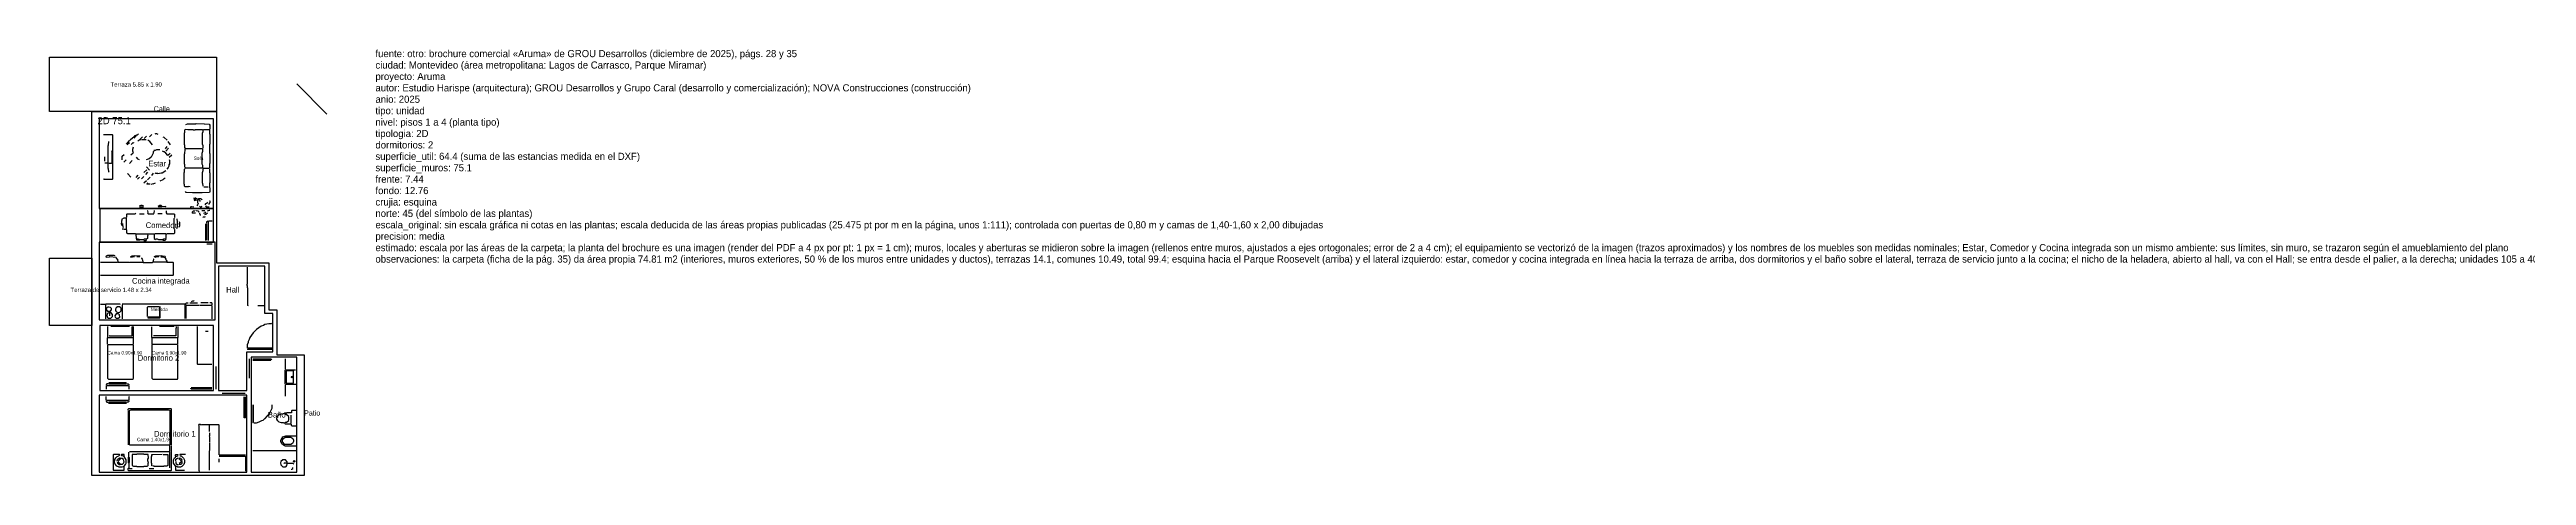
# Model space of a CAD drawing. Header units: metres. Extents: x -1 to 130, y 0 to 15.
# Drawn here: x -1.5 to 85.3, y 0 to 14.9 of the extents above; entities that cross this region are included whole.
import ezdxf

# ---------------------------------------------------------------- set-up
doc = ezdxf.new("R2010")
doc.units = ezdxf.units.M
for name, color, linetype in [('Trazo_Cotas', 9, 'Continuous'), ('Trazo_Datos', 7, 'Continuous'), ('Trazo_Entrada', 1, 'Continuous'), ('Trazo_Equipamiento', 8, 'Continuous'), ('Trazo_Estancias', 3, 'Continuous'), ('Trazo_Fachada', 30, 'Continuous'), ('Trazo_Norte', 1, 'Continuous'), ('Trazo_Puertas', 1, 'Continuous'), ('Trazo_Unidad', 7, 'Continuous'), ('Trazo_Ventanas', 5, 'Continuous')]:
    doc.layers.add(name, color=color, linetype=linetype)

msp = doc.modelspace()

# ---------------------------------------------------------------- linework, layer by layer
at = {"layer": 'Trazo_Cotas'}
for points in [[(-1.48, 14.66), (4.37, 14.66), (4.37, 12.76), (-1.48, 12.76)], [(-1.48, 7.61), (0, 7.61), (0, 5.26), (-1.48, 5.26)]]:
    msp.add_lwpolyline(points, close=True, dxfattribs=at)
at = {"layer": 'Trazo_Entrada'}
msp.add_line((6.48, 5.31), (6.48, 4.43), dxfattribs=at)
at = {"layer": 'Trazo_Equipamiento', "color": 9}
for p, q in [((1.32, 11.75), (1.21, 11.61)), ((1.32, 11.66), (1.24, 11.59)), ((1.45, 11.3), (1.37, 11.23)), ((1.69, 11.79), (1.78, 11.87)), ((1.76, 11.78), (1.91, 11.78)), ((1.92, 11.89), (1.84, 11.81)), ((2.1, 11.95), (2.02, 11.87)), ((2.63, 11.53), (2.57, 11.45)), ((2.69, 11.47), (2.59, 11.36)), ((2.76, 11.59), (2.68, 11.7)), ((0.45, 11.17), (0.45, 11.02)), ((0.56, 10.95), (0.46, 10.94)), ((1.12, 10.98), (1.2, 11.06)), ((1.42, 11.04), (1.32, 10.93)), ((1.55, 10.44), (1.63, 10.53)), ((1.67, 10.46), (1.6, 10.38)), ((1.74, 10.4), (1.82, 10.48)), ((1.83, 10.62), (1.93, 10.71)), ((1.89, 10.55), (1.97, 10.63)), ((2.02, 10.7), (1.92, 10.82)), ((2.05, 10.46), (1.95, 10.36)), ((2.1, 10.51), (2.16, 10.59)), ((2.75, 11.28), (2.67, 11.21)), ((2.8, 11.22), (2.71, 11.14)), ((3.88, 10.77), (3.28, 10.77)), ((3.9, 10.77), (4.11, 10.77)), ((1.92, 10.33), (1.83, 10.24)), ((4.08, 10.1), (3.93, 10.1)), ((1.67, 9.42), (1.81, 9.42)), ((1.67, 9.17), (1.84, 9.17)), ((2.19, 9.19), (2.2, 9.29)), ((2.47, 9.17), (2.31, 9.17)), ((3.86, 9.29), (3.96, 9.29)), ((4.02, 8.81), (4.02, 8.25)), ((4.08, 8.9), (4.08, 8.24)), ((0.55, 5.22), (0.55, 4.84)), ((1.32, 5.22), (0.67, 5.22)), ((1.46, 4.84), (1.46, 5.22)), ((2.11, 4.84), (2.11, 5.21)), ((2.89, 5.22), (2.37, 5.22)), ((3.01, 5.22), (3.01, 4.84)), ((6.03, 5.94), (5.82, 5.94)), ((0.55, 4.6), (0.55, 4.82)), ((0.56, 4.83), (1.45, 4.83)), ((0.56, 4.59), (1.45, 4.59)), ((1.46, 4.6), (1.46, 4.82)), ((2.11, 4.83), (3, 4.83)), ((2.11, 4.82), (2.11, 4.6)), ((3, 4.59), (2.11, 4.59)), ((3.01, 4.6), (3.01, 4.82)), ((4.08, 5.05), (3.98, 5.05)), ((6.32, 4.46), (5.46, 4.46)), ((0.51, 3.14), (0.51, 3.03)), ((0.51, 2.64), (0.51, 2.77)), ((0.52, 3.15), (1.29, 3.15)), ((1.29, 2.63), (0.52, 2.63)), ((0.6, 3.21), (1.21, 3.21)), ((1.3, 3.14), (1.3, 3.02)), ((4.21, 3.07), (3.48, 3.07)), ((5.33, 2.76), (5.33, 2.02)), ((1.21, 2.57), (0.6, 2.57)), ((1.28, 2.27), (1.28, 1.07)), ((1.31, 2.27), (1.31, 1.07)), ((2.73, 1.06), (1.32, 1.06)), ((2.74, 0.84), (2.74, 1.05)), ((4.12, 1.13), (4.12, 0.88)), ((1.3, 0.65), (1.3, 0.82)), ((1.3, 0.43), (1.3, 0.27)), ((2.73, 0.83), (1.32, 0.83)), ((2.01, 0.25), (2.17, 0.25)), ((2.74, 0.27), (2.74, 0.82)), ((4.12, 0.18), (4.12, 0.86)), ((4.45, 0.58), (4.45, 0.47)), ((5.39, 0.71), (4.46, 0.71))]:
    msp.add_line(p, q, dxfattribs=at)
at = {"layer": 'Trazo_Equipamiento', "color": 8}
for p, q in [((4.22, 8.11), (4.03, 8.11)), ((0.45, 7.47), (0.9, 7.47)), ((1.34, 7.47), (1.78, 7.47)), ((1.68, 7.66), (1.58, 7.66)), ((2.62, 7.47), (2.15, 7.47)), ((0.48, 5.99), (0.48, 5.49)), ((0.63, 5.59), (0.63, 5.7)), ((1.07, 5.98), (1.07, 5.49)), ((3.3, 5.96), (3.3, 5.5)), ((3.31, 5.97), (3.75, 5.97)), ((3.44, 6.05), (3.71, 6.05)), ((3.77, 5.97), (4.21, 5.97)), ((4.08, 6.05), (3.82, 6.05)), ((4.22, 5.49), (4.22, 5.96)), ((5.64, 4.04), (6.28, 4.04)), ((6.78, 4.09), (6.78, 3.71)), ((6.78, 3.21), (6.78, 3.69)), ((6.79, 3.7), (7.14, 3.7)), ((6.78, 3.19), (6.78, 2.78)), ((6.79, 3.2), (7.15, 3.2)), ((5.67, 1.86), (5.67, 2.47)), ((6.9, 1.94), (6.9, 2.06)), ((6.99, 1.82), (6.99, 2.11)), ((7.15, 0.86), (5.64, 0.86))]:
    msp.add_line(p, q, dxfattribs=at)
at = {"layer": 'Trazo_Equipamiento', "color": 9}
for points in [[(3.3, 12.3), (3.36, 12.32), (3.65, 12.32), (3.66, 12.33), (3.94, 12.32), (3.95, 12.32), (4.11, 12.31), (4.14, 12.28), (4.14, 12.15), (4.12, 12.13)], [(0.41, 10.41), (0.42, 10.39), (0.73, 10.39), (0.74, 10.4), (0.74, 11.93), (0.73, 11.94), (0.41, 11.94)], [(0.57, 10.96), (0.57, 11.34), (0.58, 11.35), (0.58, 11.57), (0.59, 11.58), (0.6, 11.7)], [(0.59, 10.94), (0.69, 10.94), (0.71, 10.96), (0.71, 11.35), (0.69, 11.38)], [(1.35, 11.76), (1.44, 11.85), (1.48, 11.87), (1.52, 11.91), (1.54, 11.91)], [(1.38, 11.6), (1.45, 11.67), (1.47, 11.66)], [(1.46, 11.31), (1.44, 11.36), (1.44, 11.44), (1.46, 11.52)], [(1.48, 11.82), (1.58, 11.94), (1.6, 11.94), (1.64, 11.97)], [(1.61, 11.73), (1.68, 11.77), (1.74, 11.78)], [(2.17, 11.38), (2.17, 11.36), (2.15, 11.34), (2.15, 11.29), (2.13, 11.25), (2.08, 11.16), (2.01, 11.1), (1.91, 11.06)], [(2.13, 11.59), (2.03, 11.71), (1.97, 11.75)], [(2.38, 11.41), (2.27, 11.41), (2.22, 11.39), (2.18, 11.39)], [(2.22, 11.97), (2.24, 11.99), (2.27, 11.99), (2.32, 11.96)], [(2.66, 11.21), (2.6, 11.29), (2.54, 11.34), (2.52, 11.34), (2.48, 11.37)], [(2.64, 11.75), (2.54, 11.84), (2.5, 11.86)], [(3.89, 12.1), (3.88, 12.11), (3.62, 12.11), (3.61, 12.1), (3.56, 12.1), (3.55, 12.11), (3.37, 12.11), (3.3, 12.13), (3.26, 12.11), (3.25, 12.09), (3.25, 12.01), (3.24, 12), (3.24, 11.6), (3.25, 11.59), (3.25, 11.49), (3.27, 11.46)], [(3.27, 11.44), (3.26, 11.43), (3.25, 11.27), (3.24, 11.27), (3.24, 10.92), (3.25, 10.91), (3.25, 10.83), (3.27, 10.78)], [(3.88, 11.46), (3.87, 11.45), (3.28, 11.45)], [(3.89, 10.78), (3.89, 10.86), (3.87, 10.91), (3.87, 11.07), (3.86, 11.08), (3.87, 11.1), (3.87, 11.29), (3.89, 11.36), (3.89, 11.45)], [(3.89, 12.1), (3.89, 12.04), (3.87, 11.98), (3.87, 11.62), (3.89, 11.56), (3.89, 11.47)], [(3.89, 12.1), (3.93, 12.13), (4.02, 12.13), (4.03, 12.12), (4.11, 12.13)], [(4.12, 12.12), (4.13, 11.97), (4.14, 11.96), (4.14, 11.61), (4.13, 11.6), (4.13, 11.51), (4.12, 11.5), (4.12, 11.4), (4.13, 11.39), (4.13, 11.29), (4.14, 11.28), (4.14, 10.93), (4.13, 10.92), (4.12, 10.78)], [(0.61, 10.63), (0.6, 10.64), (0.59, 10.75), (0.58, 10.76), (0.58, 10.93)], [(1.07, 11.06), (1.07, 11.19), (1.14, 11.25)], [(1.37, 10.45), (1.26, 10.57), (1.28, 10.6)], [(1.55, 11.16), (1.6, 11.1), (1.66, 11.07)], [(2.6, 10.68), (2.47, 10.6), (2.43, 10.6), (2.32, 10.57), (2.31, 10.58), (2.24, 10.58), (2.22, 10.59)], [(2.57, 10.43), (2.54, 10.4), (2.52, 10.4), (2.49, 10.36), (2.39, 10.31)], [(2.71, 11.07), (2.72, 11.04), (2.72, 10.92), (2.7, 10.89), (2.7, 10.84), (2.68, 10.79), (2.63, 10.73)], [(3.45, 10.12), (3.39, 10.13), (3.38, 10.12), (3.27, 10.11), (3.25, 10.14), (3.25, 10.21), (3.24, 10.21), (3.24, 10.62), (3.25, 10.63), (3.25, 10.73), (3.27, 10.76)], [(4.12, 10.76), (4.13, 10.62), (4.14, 10.61), (4.14, 10.26), (4.13, 10.25), (4.13, 10.16), (4.12, 10.15), (4.12, 10.1), (4.14, 10.07), (4.14, 9.95), (4.12, 9.92), (3.87, 9.91), (3.86, 9.9), (3.54, 9.9), (3.53, 9.91), (3.31, 9.92), (3.29, 9.95)], [(3.89, 10.76), (3.89, 10.68), (3.87, 10.61), (3.87, 10.25), (3.88, 10.24), (3.89, 10.14)], [(2.05, 10.21), (1.94, 10.21), (1.93, 10.22), (1.96, 10.25)], [(2.09, 10.21), (2.11, 10.21), (2.12, 10.23), (2.15, 10.22), (2.23, 10.25)], [(3.59, 9.73), (3.58, 9.71), (3.59, 9.7), (3.59, 9.66), (3.61, 9.62)], [(3.66, 9.62), (3.66, 9.64), (3.61, 9.7), (3.61, 9.72)], [(3.62, 9.73), (3.64, 9.73), (3.68, 9.69), (3.71, 9.68)], [(3.72, 9.66), (3.71, 9.65), (3.71, 9.56)], [(3.87, 9.66), (3.81, 9.69), (3.74, 9.69), (3.72, 9.68)], [(3.8, 9.6), (3.8, 9.62), (3.76, 9.66), (3.73, 9.66)], [(4.06, 9.58), (4.02, 9.53), (3.99, 9.52), (3.96, 9.49)], [(4.13, 9.63), (4.14, 9.62), (4.14, 9.57), (4.1, 9.52), (4.1, 9.5)], [(1.06, 8.99), (1.04, 8.91), (1.04, 8.84), (1.03, 8.83), (1.04, 8.76)], [(1.08, 8.83), (1.08, 8.77), (1.1, 8.69)], [(1.09, 9), (1.13, 9.03), (1.21, 9.03)], [(1.21, 8.63), (1.22, 8.63), (1.22, 9.02)], [(1.22, 9.04), (1.23, 9.06), (1.23, 9.16), (1.24, 9.17), (1.51, 9.17), (1.54, 9.19)], [(1.82, 9.44), (1.77, 9.46), (1.72, 9.46), (1.66, 9.44)], [(1.96, 9.29), (1.95, 9.27), (1.96, 9.23), (1.95, 9.2), (1.98, 9.17), (2.17, 9.17), (2.18, 9.18)], [(2.45, 9.44), (2.43, 9.46), (2.38, 9.46), (2.33, 9.43)], [(2.45, 9.43), (2.44, 9.42), (2.34, 9.42), (2.33, 9.43)], [(2.59, 9.43), (2.57, 9.41), (2.46, 9.43)], [(2.62, 9.27), (2.61, 9.26), (2.61, 9.2), (2.63, 9.17), (2.88, 9.17), (2.9, 9.16), (2.9, 9.04)], [(2.9, 8.63), (2.89, 8.64), (2.89, 9.01), (2.9, 9.02)], [(2.98, 8.65), (3, 8.73), (3, 8.79), (3.01, 8.8), (2.99, 8.99)], [(3.06, 8.9), (3.07, 8.88), (3.07, 8.75), (3.05, 8.69)], [(3.45, 9.41), (3.48, 9.41), (3.5, 9.43), (3.58, 9.42)], [(3.51, 9.22), (3.52, 9.2), (3.63, 9.2)], [(3.52, 9.23), (3.57, 9.27), (3.61, 9.28)], [(3.65, 9.28), (3.66, 9.29), (3.72, 9.28), (3.75, 9.23)], [(3.73, 9.54), (3.71, 9.49), (3.68, 9.45)], [(3.78, 9.44), (3.8, 9.42), (3.84, 9.42), (3.86, 9.45)], [(3.81, 9.11), (3.81, 9.14), (3.79, 9.16), (3.79, 9.2)], [(3.97, 9.07), (3.95, 9.05), (3.9, 9.05), (3.89, 9.07)], [(3.92, 9.19), (3.97, 9.2), (4, 9.24)], [(3.96, 9.15), (3.98, 9.16), (4, 9.16), (4.05, 9.21)], [(4.01, 8.82), (3.98, 8.8), (3.98, 8.24)], [(3.99, 9.45), (4.01, 9.42), (4.05, 9.41), (4.1, 9.41), (4.11, 9.42)], [(4.07, 8.91), (4.02, 8.89), (4.02, 8.83)], [(4.14, 9.29), (4.11, 9.29), (4.04, 9.26)], [(4.21, 8.92), (4.21, 8.91), (4.09, 8.91)], [(1.07, 8.64), (1.1, 8.64), (1.13, 8.63), (1.2, 8.63)], [(1.54, 8.46), (1.53, 8.47), (1.26, 8.47), (1.23, 8.49), (1.23, 8.6), (1.21, 8.62)], [(1.54, 8.46), (1.55, 8.47), (1.94, 8.47), (1.95, 8.46)], [(1.54, 8.46), (1.55, 8.3), (1.58, 8.28)], [(1.91, 8.28), (1.85, 8.28), (1.81, 8.26), (1.69, 8.26), (1.63, 8.28), (1.58, 8.28)], [(1.67, 8.23), (1.58, 8.25), (1.58, 8.27)], [(1.83, 8.23), (1.91, 8.24), (1.92, 8.27)], [(1.95, 8.45), (1.96, 8.41), (1.95, 8.39), (1.95, 8.31), (1.92, 8.28)], [(1.96, 8.46), (1.97, 8.47), (2.18, 8.47)], [(2.19, 8.46), (2.19, 8.31), (2.23, 8.27)], [(2.6, 8.46), (2.59, 8.47), (2.2, 8.47)], [(2.58, 8.29), (2.51, 8.28), (2.47, 8.26), (2.35, 8.26), (2.3, 8.28), (2.25, 8.28), (2.24, 8.27)], [(2.59, 8.28), (2.57, 8.24), (2.49, 8.23)], [(2.59, 8.29), (2.61, 8.33), (2.61, 8.45)], [(2.9, 8.62), (2.9, 8.49), (2.88, 8.47), (2.63, 8.47), (2.62, 8.46)], [(5.49, 5.95), (5.47, 5.96), (5.47, 6.57), (5.46, 6.58), (5.46, 6.65), (5.45, 6.66), (5.45, 6.7), (5.46, 6.71), (5.46, 7.3)], [(0.61, 4.9), (0.62, 4.89), (1.4, 4.89), (1.41, 4.9), (1.41, 5.21), (1.4, 5.22)], [(2.95, 5.22), (2.96, 5.21), (2.96, 5.16), (2.95, 5.15), (2.95, 4.9), (2.94, 4.89), (2.16, 4.89)], [(3.7, 5.22), (3.69, 5.21), (3.69, 3.91), (3.7, 3.9), (4.21, 3.9)], [(6.31, 5.32), (6.29, 5.33), (6.28, 5.32), (6.2, 5.32), (6.07, 5.29), (6.02, 5.26), (5.93, 5.23), (5.77, 5.11), (5.66, 5), (5.54, 4.84), (5.52, 4.76), (5.48, 4.69), (5.48, 4.66), (5.45, 4.58), (5.45, 4.47)], [(0.55, 4.58), (0.55, 3.41), (0.59, 3.37), (1.43, 3.37), (1.46, 3.4), (1.46, 4.58)], [(2.11, 4.58), (2.11, 3.41), (2.14, 3.37), (2.99, 3.37), (3, 3.38), (3.01, 3.4), (3.01, 4.58)], [(5.45, 4.45), (5.46, 4.43), (6.32, 4.43)], [(0.58, 3.21), (0.53, 3.21), (0.51, 3.18), (0.51, 3.16)], [(0.51, 2.62), (0.51, 2.6), (0.53, 2.57), (0.58, 2.57)], [(1.22, 3.22), (1.21, 3.25), (0.61, 3.25), (0.59, 3.22)], [(1.23, 3.21), (1.28, 3.21), (1.3, 3.19), (1.3, 3.16)], [(1.3, 2.62), (1.3, 2.59), (1.28, 2.57), (1.23, 2.57)], [(1.31, 2.77), (1.3, 2.75), (1.3, 2.64)], [(4.21, 3.02), (3.48, 3.02), (3.47, 3.06)], [(5.37, 2.76), (5.37, 2.02), (5.34, 2.01)], [(1.22, 2.56), (1.21, 2.52), (0.6, 2.52), (0.59, 2.56)], [(1.28, 2.29), (1.28, 2.32), (1.3, 2.35), (2.77, 2.35), (2.78, 2.34), (2.78, 1.07)], [(1.31, 2.28), (1.38, 2.3), (2.69, 2.3), (2.73, 2.29), (2.74, 2.28), (2.74, 1.07)], [(3.82, 1.78), (3.81, 1.79), (3.75, 1.79), (3.74, 1.78), (3.75, 1.75), (3.75, 0.16), (3.78, 0.15)], [(3.82, 1.78), (3.86, 1.79), (4.44, 1.79), (4.45, 1.78), (4.45, 0.72)], [(4.12, 1.54), (4.12, 1.62), (4.11, 1.63), (4.12, 1.64), (4.12, 1.75)], [(2.78, 1.05), (2.78, 0.17), (2.77, 0.16), (1.3, 0.16), (1.28, 0.18), (1.28, 0.25), (1.29, 0.26)], [(4.12, 1.49), (4.12, 1.39), (4.11, 1.38), (4.12, 1.35), (4.12, 1.15)], [(0.98, 0.72), (0.97, 0.73), (0.76, 0.73), (0.75, 0.72), (0.75, 0.19), (0.76, 0.18), (1.13, 0.18), (1.14, 0.19), (1.14, 0.31)], [(1.13, 0.32), (1.05, 0.29), (0.96, 0.29), (0.88, 0.33), (0.82, 0.4), (0.8, 0.45), (0.81, 0.56), (0.84, 0.62), (0.89, 0.67), (0.95, 0.69), (0.98, 0.72)], [(0.9, 0.5), (0.89, 0.52), (0.9, 0.56), (0.97, 0.62), (1, 0.61)], [(0.89, 0.48), (0.9, 0.43), (0.95, 0.38), (0.99, 0.38), (1, 0.39)], [(1.01, 0.6), (1.01, 0.58), (0.93, 0.5)], [(0.93, 0.49), (0.94, 0.46), (1, 0.42)], [(1.11, 0.5), (1.12, 0.49), (1.11, 0.43), (1.06, 0.38), (1.02, 0.38), (1.01, 0.39)], [(1.11, 0.5), (1.12, 0.51), (1.11, 0.56), (1.07, 0.6), (1.02, 0.61)], [(1.13, 0.67), (1.14, 0.68), (1.14, 0.72), (1.13, 0.73), (1.04, 0.73), (1.03, 0.72)], [(1.13, 0.67), (1.08, 0.69), (1.05, 0.69), (1.03, 0.71)], [(1.14, 0.33), (1.18, 0.38), (1.2, 0.43), (1.2, 0.55), (1.13, 0.67)], [(1.29, 0.64), (1.28, 0.63), (1.28, 0.45), (1.29, 0.44)], [(1.3, 0.64), (1.31, 0.63), (1.31, 0.45), (1.3, 0.44)], [(1.3, 0.26), (1.31, 0.25), (1.42, 0.25)], [(2.13, 0.34), (2.11, 0.34), (2.1, 0.36), (2.1, 0.42), (2.09, 0.43), (2.09, 0.66), (2.1, 0.67), (2.1, 0.73), (2.14, 0.74), (2.47, 0.75)], [(2.5, 0.74), (2.64, 0.74), (2.66, 0.73), (2.66, 0.35), (2.63, 0.33), (2.52, 0.33), (2.51, 0.32), (2.2, 0.32), (2.19, 0.33), (2.15, 0.33)], [(2.94, 0.32), (2.86, 0.43), (2.86, 0.55), (2.9, 0.62), (2.93, 0.64), (2.94, 0.67)], [(2.94, 0.67), (2.93, 0.68), (2.93, 0.72), (2.94, 0.73), (3.02, 0.73), (3.03, 0.72)], [(2.94, 0.5), (2.93, 0.53), (2.95, 0.55), (2.95, 0.57), (3, 0.61), (3.04, 0.61)], [(2.93, 0.3), (2.93, 0.19), (2.94, 0.18), (3.25, 0.18)], [(2.94, 0.67), (3.01, 0.69), (3.03, 0.71)], [(2.94, 0.49), (2.95, 0.42), (3, 0.38), (3.04, 0.38)], [(3.08, 0.71), (3.1, 0.69), (3.13, 0.69), (3.15, 0.67), (3.16, 0.67), (3.22, 0.61), (3.25, 0.54), (3.25, 0.45), (3.23, 0.39), (3.16, 0.31), (3.11, 0.29), (3.01, 0.29), (2.98, 0.31), (2.95, 0.31)], [(3.16, 0.5), (3.17, 0.52), (3.16, 0.56), (3.12, 0.6), (3.06, 0.61)], [(3.13, 0.5), (3.12, 0.53), (3.09, 0.56), (3.06, 0.57)], [(3.16, 0.49), (3.16, 0.42), (3.12, 0.38), (3.06, 0.38)], [(3.13, 0.49), (3.12, 0.45), (3.06, 0.42)], [(3.28, 0.74), (3.25, 0.73), (3.09, 0.73), (3.08, 0.72)], [(4.46, 0.68), (5.38, 0.68), (5.39, 0.67), (5.39, 0.15)]]:
    msp.add_lwpolyline(points, dxfattribs=at)
at = {"layer": 'Trazo_Equipamiento', "color": 8}
for points in [[(0.3, 7.02), (2.85, 7.02), (2.86, 7.03), (2.86, 7.45), (2.85, 7.46), (2.63, 7.46), (2.63, 7.47)], [(0.44, 7.47), (0.43, 7.46), (0.31, 7.46)], [(0.82, 7.7), (0.79, 7.71), (0.55, 7.71), (0.51, 7.69), (0.49, 7.67), (0.5, 7.65)], [(0.51, 7.65), (0.62, 7.66), (0.63, 7.67), (0.85, 7.65)], [(0.86, 7.64), (0.86, 7.62), (0.9, 7.58), (0.91, 7.48)], [(1.33, 7.47), (1.32, 7.46), (0.93, 7.46), (0.92, 7.47)], [(1.5, 7.66), (1.45, 7.66), (1.39, 7.64), (1.37, 7.67), (1.42, 7.7), (1.48, 7.7), (1.49, 7.71), (1.69, 7.7)], [(1.74, 7.63), (1.74, 7.61), (1.77, 7.58), (1.78, 7.56), (1.79, 7.48)], [(1.79, 7.47), (1.8, 7.46), (2.13, 7.46), (2.14, 7.47)], [(2.18, 7.59), (2.16, 7.58), (2.14, 7.48)], [(2.35, 7.66), (2.28, 7.66), (2.21, 7.64), (2.2, 7.67), (2.24, 7.7), (2.45, 7.71), (2.46, 7.7), (2.56, 7.69), (2.58, 7.66), (2.57, 7.65)], [(2.42, 7.66), (2.48, 7.66), (2.56, 7.64)], [(2.57, 7.63), (2.57, 7.61), (2.6, 7.58), (2.61, 7.54), (2.63, 7.51), (2.63, 7.48)], [(3.49, 6.1), (3.54, 6.12), (3.58, 6.12), (3.59, 6.11)], [(0.31, 6), (0.47, 6), (0.48, 6)], [(1, 5.99), (0.99, 6), (0.49, 6)], [(3.27, 5.5), (3.27, 6), (1.07, 6)], [(1.95, 5.57), (1.95, 5.9), (1.97, 5.92), (2.36, 5.92)], [(1.96, 5.54), (1.97, 5.53), (2.39, 5.53), (2.4, 5.54), (2.4, 5.9), (2.38, 5.92)], [(2.37, 5.91), (2.37, 5.56), (2.36, 5.55), (1.97, 5.55)], [(3.3, 5.98), (3.3, 6.03), (3.32, 6.05), (3.38, 6.05)], [(4.22, 5.98), (4.22, 6.03), (4.21, 6.05), (4.14, 6.05)], [(5.64, 4.09), (6.28, 4.09), (6.3, 4.07), (6.29, 4.04)], [(5.64, 2.48), (5.64, 1.86), (5.66, 1.85)], [(5.68, 1.85), (5.77, 1.85), (5.87, 1.88), (5.96, 1.93), (6, 1.94), (6.05, 1.99), (6.08, 2), (6.24, 2.18), (6.24, 2.2), (6.32, 2.36), (6.32, 2.47)], [(6.74, 1.83), (6.72, 1.84), (6.65, 1.84), (6.57, 1.87), (6.52, 1.92), (6.49, 1.97), (6.5, 2.05), (6.56, 2.12), (6.65, 2.16), (6.74, 2.17)], [(6.98, 2.19), (6.84, 2.19), (6.83, 2.18), (6.75, 2.18), (6.74, 2.17)], [(6.9, 2.07), (6.81, 2.14), (6.79, 2.14), (6.74, 2.17)], [(6.75, 1.84), (6.79, 1.87), (6.82, 1.87), (6.9, 1.93)], [(6.75, 1.83), (6.79, 1.81), (6.98, 1.81)], [(7.15, 2.28), (7.01, 2.28), (7, 2.27), (7, 2.2), (6.99, 2.19)], [(7.15, 1.73), (7.02, 1.73), (7, 1.75), (7, 1.79), (6.99, 1.8)], [(7.15, 1.03), (6.79, 1.03), (6.75, 1.04), (6.66, 1.11), (6.63, 1.19), (6.63, 1.24), (6.67, 1.32), (6.7, 1.35), (6.76, 1.38), (6.8, 1.39), (7.15, 1.39)], [(6.84, 0.43), (6.74, 0.43), (6.73, 0.42)], [(7.08, 0.4), (7.06, 0.42), (6.86, 0.42)], [(7.01, 0.2), (7.01, 0.22), (7.04, 0.25), (7.05, 0.28)]]:
    msp.add_lwpolyline(points, dxfattribs=at)
for points in [[(0.6, 5.91), (0.64, 5.9), (0.68, 5.86), (0.68, 5.8), (0.63, 5.75), (0.56, 5.75), (0.52, 5.82), (0.53, 5.87), (0.55, 5.9), (0.58, 5.91)], [(0.62, 5.71), (0.57, 5.69), (0.54, 5.66), (0.53, 5.61), (0.55, 5.54), (0.59, 5.51), (0.67, 5.51), (0.73, 5.57), (0.73, 5.64), (0.68, 5.7), (0.64, 5.71)], [(0.89, 5.67), (0.86, 5.66), (0.81, 5.59), (0.82, 5.55), (0.86, 5.51), (0.93, 5.51), (0.98, 5.55), (0.97, 5.63), (0.94, 5.66), (0.91, 5.67)], [(0.9, 5.91), (0.85, 5.88), (0.83, 5.83), (0.83, 5.79), (0.84, 5.76), (0.87, 5.73), (0.93, 5.71), (0.98, 5.72), (1.03, 5.77), (1.03, 5.85), (1.02, 5.87), (0.97, 5.91)], [(6.83, 3.67), (6.81, 3.65), (6.81, 3.25), (6.83, 3.23), (7.06, 3.23), (7.07, 3.24), (7.07, 3.66), (7.06, 3.67)], [(7.03, 3.45), (7.02, 3.47), (6.99, 3.46), (6.99, 3.44), (7.01, 3.42)], [(6.81, 1.08), (6.76, 1.09), (6.68, 1.18), (6.68, 1.25), (6.72, 1.3), (6.78, 1.34), (6.97, 1.34), (7.01, 1.32), (7.04, 1.29), (7.07, 1.24), (7.07, 1.19), (7.03, 1.12), (6.97, 1.08)], [(6.85, 0.48), (6.79, 0.55), (6.7, 0.55), (6.63, 0.49), (6.61, 0.44), (6.62, 0.37), (6.69, 0.3), (6.79, 0.3), (6.81, 0.31), (6.84, 0.35), (6.85, 0.41)], [(7.09, 0.47), (7.07, 0.49), (7.08, 0.53), (7.1, 0.53), (7.12, 0.49)]]:
    msp.add_lwpolyline(points, close=True, dxfattribs=at)
at = {"layer": 'Trazo_Equipamiento', "color": 9}
msp.add_lwpolyline([(1.44, 0.74), (1.41, 0.73), (1.41, 0.35), (1.46, 0.33), (1.57, 0.33), (1.58, 0.32), (1.82, 0.32), (1.83, 0.33), (1.94, 0.33), (1.97, 0.34), (1.98, 0.35), (1.98, 0.43), (1.99, 0.44), (1.97, 0.51), (1.97, 0.57), (1.99, 0.61), (1.98, 0.73), (1.93, 0.74), (1.84, 0.74), (1.83, 0.75), (1.58, 0.75), (1.57, 0.74)], close=True, dxfattribs=at)
at = {"layer": 'Trazo_Estancias', "color": 2}
msp.add_lwpolyline([(4.26, 9.36), (4.26, 12.5), (0.26, 12.5), (0.26, 9.36)], close=True, dxfattribs=at)
at = {"layer": 'Trazo_Estancias', "color": 40}
msp.add_lwpolyline([(4.26, 8.18), (4.26, 9.36), (0.28, 9.36), (0.28, 8.18)], close=True, dxfattribs=at)
at = {"layer": 'Trazo_Estancias', "color": 30}
msp.add_lwpolyline([(4.32, 5.45), (4.32, 8.18), (0.26, 8.18), (0.26, 5.45)], close=True, dxfattribs=at)
at = {"layer": 'Trazo_Estancias', "color": 8}
msp.add_lwpolyline([(5.43, 2.98), (5.43, 4.33), (6.35, 4.33), (6.35, 5.68), (6.06, 5.68), (6.06, 7.34), (4.44, 7.34), (4.44, 2.98)], close=True, dxfattribs=at)
at = {"layer": 'Trazo_Estancias', "color": 5}
for points in [[(4.26, 2.98), (4.26, 5.26), (0.28, 5.26), (0.28, 2.98)], [(5.43, 0.11), (5.43, 2.81), (0.26, 2.81), (0.26, 0.11)]]:
    msp.add_lwpolyline(points, close=True, dxfattribs=at)
at = {"layer": 'Trazo_Estancias', "color": 4}
msp.add_lwpolyline([(7.19, 0.12), (7.19, 4.15), (5.59, 4.15), (5.59, 0.12)], close=True, dxfattribs=at)
at = {"layer": 'Trazo_Fachada'}
for p, q in [((0, 12.76), (4.35, 12.76)), ((0, 0.02), (0, 12.76)), ((7.44, 4.2), (7.44, 0))]:
    msp.add_line(p, q, dxfattribs=at)
at = {"layer": 'Trazo_Norte'}
msp.add_line((8.24, 12.66), (7.18, 13.72), dxfattribs=at)
at = {"layer": 'Trazo_Puertas'}
for p, q in [((4.35, 3.82), (4.35, 3.03)), ((5.51, 4.09), (5.51, 3.41)), ((4.57, 2.89), (5.38, 2.89))]:
    msp.add_line(p, q, dxfattribs=at)
at = {"layer": 'Trazo_Unidad'}
msp.add_lwpolyline([(0, 12.76), (4.37, 12.76), (4.37, 7.45), (6.2, 7.45), (6.2, 5.8), (6.48, 5.8), (6.48, 4.23), (7.44, 4.23), (7.44, 0), (0, 0)], close=True, dxfattribs=at)
at = {"layer": 'Trazo_Ventanas'}
for p, q in [((0, 8.21), (0, 12.49)), ((0.27, 12.76), (3.04, 12.76)), ((0, 6.07), (0, 6.85)), ((0, 3.07), (0, 5.19)), ((0, 0.22), (0, 2.67)), ((7.44, 0.63), (7.44, 0.12))]:
    msp.add_line(p, q, dxfattribs=at)

# ---------------------------------------------------------------- texts
at = {"layer": 'Trazo_Cotas'}
for s, p in [('Terraza 5.85 x 1.90', (0.66, 13.63)), ('Terraza de servicio 1.48 x 2.34', (-0.74, 6.43))]:
    msp.add_text(s, height=0.15, dxfattribs=at).set_placement(p)
at = {"layer": 'Trazo_Datos'}
for s, p in [('fuente: otro: brochure comercial «Aruma» de GROU Desarrollos (diciembre de 2025), págs. 28 y 35', (9.94, 14.66)), ('ciudad: Montevideo (área metropolitana: Lagos de Carrasco, Parque Miramar)', (9.94, 14.26)), ('proyecto: Aruma', (9.94, 13.86)), ('autor: Estudio Harispe (arquitectura); GROU Desarrollos y Grupo Caral (desarrollo y comercialización); NOVA Construcciones (construcción)', (9.94, 13.46)), ('anio: 2025', (9.94, 13.06)), ('tipo: unidad', (9.94, 12.66)), ('nivel: pisos 1 a 4 (planta tipo)', (9.94, 12.26)), ('tipologia: 2D', (9.94, 11.86)), ('superficie_util: 64.4 (suma de las estancias medida en el DXF)', (9.94, 11.06)), ('dormitorios: 2', (9.94, 11.46)), ('frente: 7.44', (9.94, 10.26)), ('superficie_muros: 75.1', (9.94, 10.66)), ('fondo: 12.76', (9.94, 9.86)), ('crujia: esquina', (9.94, 9.46)), ('escala_original: sin escala gráfica ni cotas en las plantas; escala deducida de las áreas propias publicadas (25.475 pt por m en la página, unos 1:111); controlada con puertas de 0,80 m y camas de 1,40-1,60 x 2,00 dibujadas', (9.94, 8.66)), ('norte: 45 (del símbolo de las plantas)', (9.94, 9.06)), ('estimado: escala por las áreas de la carpeta; la planta del brochure es una imagen (render del PDF a 4 px por pt: 1 px = 1 cm); muros, locales y aberturas se midieron sobre la imagen (rellenos entre muros, ajustados a ejes ortogonales; error de 2 a 4 cm); el equipamiento se vectorizó de la imagen (trazos aproximados) y los nombres de los muebles son medidas nominales; Estar, Comedor y Cocina integrada son un mismo ambiente: sus límites, sin muro, se trazaron según el amueblamiento del plano', (9.94, 7.86)), ('precision: media', (9.94, 8.26)), ('observaciones: la carpeta (ficha de la pág. 35) da área propia 74.81 m2 (interiores, muros exteriores, 50 % de los muros entre unidades y ductos), terrazas 14.1, comunes 10.49, total 99.4; esquina hacia el Parque Roosevelt (arriba) y el lateral izquierdo: estar, comedor y cocina integrada en línea hacia la terraza de arriba, dos dormitorios y el baño sobre el lateral, terraza de servicio junto a la cocina; el nicho de la heladera, abierto al hall, va con el Hall; se entra desde el palier, a la derecha; unidades 105 a 405; terrazas en Trazo_Cotas, fuera del contorno; Aruma, frente a la Laguna Grande de los Lagos de Carrasco (Parque Miramar), con el Parque Roosevelt del otro lado; edificio exento de 5 pisos y 37 apartamentos; la calle y el acceso están arriba en las plantas (Parque Roosevelt) y la laguna abajo', (9.94, 7.46))]:
    msp.add_text(s, height=0.25, dxfattribs=at).set_placement(p)
at = {"layer": 'Trazo_Equipamiento', "color": 8}
for s, p in [('Sofa', (3.57, 11.06)), ('Mesada', (2.07, 5.76)), ('Cama 0.90x1.90', (0.55, 4.24)), ('Cama 0.90x1.90', (2.1, 4.24)), ('Cama 1.40x1.90', (1.58, 1.2))]:
    msp.add_text(s, height=0.12, dxfattribs=at).set_placement(p)
at = {"layer": 'Trazo_Estancias', "color": 2}
msp.add_text('Estar', height=0.2, dxfattribs=at).set_placement((1.98, 10.83))
at = {"layer": 'Trazo_Estancias', "color": 40}
msp.add_text('Comedor', height=0.2, dxfattribs=at).set_placement((1.89, 8.67))
at = {"layer": 'Trazo_Estancias', "color": 30}
msp.add_text('Cocina integrada', height=0.2, dxfattribs=at).set_placement((1.41, 6.72))
at = {"layer": 'Trazo_Estancias', "color": 8}
msp.add_text('Hall', height=0.2, dxfattribs=at).set_placement((4.71, 6.41))
at = {"layer": 'Trazo_Estancias', "color": 5}
for s, p in [('Dormitorio 2', (1.61, 4.02)), ('Dormitorio 1', (2.18, 1.36))]:
    msp.add_text(s, height=0.2, dxfattribs=at).set_placement(p)
at = {"layer": 'Trazo_Estancias', "color": 4}
msp.add_text('Baño', height=0.2, dxfattribs=at).set_placement((6.17, 2.03))
at = {"layer": 'Trazo_Fachada'}
for s, p in [('Calle', (2.17, 12.76)), ('Patio', (7.44, 2.1))]:
    msp.add_text(s, height=0.18, dxfattribs=at).set_placement(p)
at = {"layer": 'Trazo_Unidad'}
msp.add_text('2D 75.1', height=0.25, dxfattribs=at).set_placement((0.2, 12.31))

doc.saveas('drawing.dxf')
